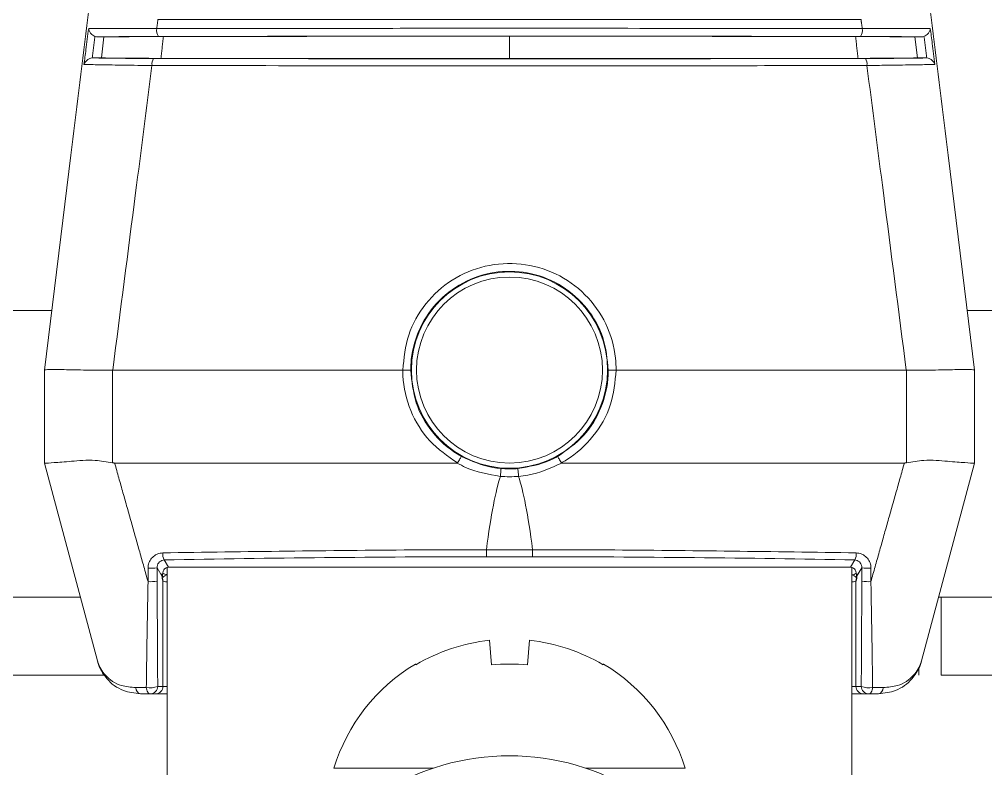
# Model space of a CAD drawing. Extents: x 16.7 to 113.1, y 4.5 to 84.5.
# Drawn here: x 106.314 to 107.613, y 39.331 to 40.338 of the extents above; entities that cross this region are included whole.
import ezdxf

# ---------------------------------------------------------------- set-up
doc = ezdxf.new("R2010")
doc.units = 0
doc.header["$MEASUREMENT"] = 0
doc.linetypes.add('SLD-SOLID', pattern=[0])
doc.layers.add('OBJECT', color=7, linetype='CONTINUOUS')

msp = doc.modelspace()

# ---------------------------------------------------------------- linework, layer by layer
at = {"layer": 'OBJECT', "linetype": 'SLD-SOLID', "lineweight": 15}
for p, q in [((106.4195, 40.3141), (106.4277, 40.3141)), ((106.4277, 40.3141), (106.4242, 40.2859)), ((107.5259, 40.3141), (107.5177, 40.3141)), ((107.5177, 40.3141), (107.5212, 40.2859)), ((106.4242, 40.2859), (106.4132, 40.2859)), ((107.5212, 40.2859), (107.5322, 40.2859)), ((106.3831, 40.1551), (106.3477, 39.8665)), ((107.5623, 40.1551), (107.5977, 39.8665)), ((106.3575, 39.9465), (105.9127, 39.9465)), ((107.5879, 39.9465), (107.6277, 39.9465)), ((106.3477, 39.8665), (106.3477, 39.7415)), ((106.3477, 39.8665), (106.3477, 39.8665)), ((106.4392, 39.742), (106.4392, 39.8665)), ((106.4394, 39.8665), (106.8293, 39.8665)), ((106.8293, 39.8665), (106.8293, 39.8665)), ((107.506, 39.8665), (107.1161, 39.8665)), ((107.1161, 39.8665), (107.1161, 39.8665)), ((107.5061, 39.742), (107.5061, 39.8665)), ((107.5977, 39.8665), (107.5977, 39.7415)), ((107.5977, 39.8665), (107.5977, 39.8665)), ((106.3477, 39.7415), (106.4188, 39.476)), ((106.3477, 39.7415), (106.3477, 39.7415)), ((106.442, 39.7415), (106.9024, 39.7415)), ((107.5034, 39.7415), (107.043, 39.7415)), ((107.5977, 39.7415), (107.5265, 39.476)), ((107.5977, 39.7415), (107.5977, 39.7415)), ((106.9416, 39.6251), (107.0038, 39.6251)), ((107.0037, 39.6157), (106.9416, 39.6157)), ((106.499, 39.6009), (106.5061, 39.5891)), ((106.5146, 39.6016), (106.5087, 39.6114)), ((106.5127, 39.25), (106.5127, 39.6013)), ((106.5169, 39.6016), (106.5146, 39.6016)), ((106.5147, 39.6015), (106.5146, 39.6016)), ((106.5169, 39.6016), (107.4285, 39.6016)), ((106.5169, 39.6015), (106.5169, 39.6016)), ((106.5169, 39.6015), (107.4285, 39.6015)), ((107.4308, 39.6016), (107.4285, 39.6016)), ((107.4285, 39.6015), (107.4285, 39.6016)), ((107.4307, 39.6015), (107.4308, 39.6016)), ((107.4308, 39.6016), (107.4367, 39.6114)), ((107.4327, 39.6013), (107.4327, 39.25)), ((107.4463, 39.6009), (107.4393, 39.5891)), ((106.5061, 39.5891), (106.5061, 39.5867)), ((106.5073, 39.5961), (106.5071, 39.5965)), ((107.4381, 39.5961), (107.4383, 39.5965)), ((107.4393, 39.5891), (107.4393, 39.5867)), ((106.5062, 39.5848), (106.5069, 39.5835)), ((106.5069, 39.5835), (106.5069, 39.4415)), ((107.4392, 39.5848), (107.4384, 39.5835)), ((107.4384, 39.5835), (107.4384, 39.4415)), ((105.9127, 39.5615), (106.3959, 39.5615)), ((107.5495, 39.5615), (107.6277, 39.5615)), ((107.5527, 39.5615), (107.5527, 39.4565)), ((106.9484, 39.4706), (106.9459, 39.5036)), ((106.9995, 39.5036), (106.997, 39.4706)), ((106.8462, 39.4716), (106.8469, 39.4706)), ((107.0984, 39.4706), (107.0992, 39.4716)), ((107.5227, 39.4655), (107.5227, 39.4565)), ((105.9127, 39.4565), (106.4289, 39.4565)), ((107.5527, 39.4565), (107.6277, 39.4565)), ((106.4899, 39.4315), (106.497, 39.4315)), ((106.497, 39.4315), (106.5126, 39.4315)), ((106.5069, 39.4415), (106.4999, 39.4415)), ((106.5127, 39.4415), (106.5069, 39.4415)), ((107.4327, 39.4415), (107.4384, 39.4415)), ((107.4484, 39.4315), (107.4328, 39.4315)), ((107.4384, 39.4415), (107.4455, 39.4415)), ((107.4555, 39.4315), (107.4484, 39.4315)), ((106.7367, 39.3315), (106.87, 39.3315)), ((107.0754, 39.3315), (107.2087, 39.3315))]:
    msp.add_line(p, q, dxfattribs=at)
at = {"layer": 'OBJECT', "linetype": 'SLD-SOLID', "lineweight": 15, "flags": 128}
for points in [[(106.5147, 39.6015), (106.5152, 39.6015), (106.5169, 39.6015)], [(107.4285, 39.6015), (107.4291, 39.6015), (107.4307, 39.6015)], [(106.4846, 39.4401), (106.4848, 39.4383), (106.4852, 39.4367), (106.4857, 39.4352), (106.4864, 39.4339), (106.4871, 39.4329), (106.488, 39.4321), (106.4889, 39.4316), (106.4899, 39.4315)], [(107.4608, 39.4401), (107.4606, 39.4383), (107.4602, 39.4367), (107.4597, 39.4352), (107.459, 39.4339), (107.4582, 39.4329), (107.4574, 39.4321), (107.4565, 39.4316), (107.4555, 39.4315)]]:
    msp.add_lwpolyline(points, dxfattribs=at)
at = {"layer": 'OBJECT', "linetype": 'SLD-SOLID', "lineweight": 15}
for radius in [0.1319, 0.125]:
    msp.add_circle((106.9727, 39.8665), radius, dxfattribs=at)
for centre, radius, start, end in [((106.513, 40.3227), 0.0146, 169.8673, 212.9847), ((107.4324, 40.3227), 0.0146, 327.0153, 10.1327), ((106.5049, 40.2778), 0.0128, 144.9657, 189.4343), ((107.4405, 40.2778), 0.0128, 350.5657, 35.0343), ((106.9727, 39.8661), 0.1429, 265.1062, 274.8938), ((106.5219, 39.6193), 0.0153, 174.0042, 210.7861), ((107.4235, 39.6193), 0.0153, 329.2139, 5.9958), ((106.4901, 39.6681), 0.0678, 267.3199, 277.6132), ((107.4553, 39.6681), 0.0678, 262.3868, 272.6801), ((106.497, 39.5835), 0.00992, 359.7306, 23.3477), ((106.5118, 39.5989), 0.0072, 226.1304, 273.8953), ((107.4334, 39.5989), 0.00733, 262.3717, 315.0105), ((107.4484, 39.5835), 0.00992, 156.6523, 180.2694), ((106.4901, 39.65), 0.0678, 267.3197, 277.6131), ((107.4553, 39.65), 0.0678, 262.3869, 272.6803), ((106.9727, 39.2581), 0.2469, 96.217, 120.6029), ((106.9727, 39.2581), 0.2469, 59.3971, 83.783), ((106.9727, 39.2598), 0.2466, 120.8571, 163.1157), ((106.9727, 39.1623), 0.3092, 85.4883, 94.5117), ((106.9727, 39.2598), 0.2466, 16.8843, 59.1429), ((106.4785, 39.4394), 0.00813, 177.5728, 257.8037), ((106.4896, 39.4692), 0.0296, 260.2216, 290.3044), ((106.4899, 39.4415), 0.00999, 270.0393, 0.0393), ((106.497, 39.4415), 0.00999, 270.0393, 0.0393), ((107.4484, 39.4415), 0.00999, 179.9607, 269.9607), ((107.4558, 39.4692), 0.0296, 249.6956, 279.7784), ((107.4555, 39.4415), 0.00999, 179.9607, 269.9607), ((107.4669, 39.4394), 0.00813, 282.1963, 2.4272), ((106.9727, 39.0253), 0.323, 57.4319, 122.5681)]:
    msp.add_arc(centre, radius, start, end, dxfattribs=at)
for centre, major_axis, ratio, start_param, end_param in [((106.9727, 40.2958), (2.217, 0), 0.008727, 1.356281, 1.785312), ((106.9727, 40.3041), (2.2176, 0), 0.008727, 4.494993, 4.929785), ((106.9727, 18.6483), (0, 21.0932), 0.014063, 0.04112, 0.105082), ((106.9727, 18.6483), (0, 21.0932), 0.014063, 6.178103, 6.242065), ((106.9727, 39.4212), (2.2237, 0), 0.08749, 1.584758, 1.780996), ((106.9727, 39.4212), (2.2237, 0), 0.08749, 1.360597, 1.556834), ((106.4937, 39.5723), (0.008, 0.0234), 0.411517, 5.505747, 5.879758), ((106.5036, 39.5723), (0.002, 0.016), 0.100662, 5.612594, 6.085295), ((106.5124, 39.5953), (0.004, 0.0117), 0.411517, 1.643899, 2.265463), ((107.433, 39.5953), (-0.004, 0.0117), 0.411517, 4.017722, 4.639287), ((107.4418, 39.5723), (-0.002, 0.016), 0.100662, 0.19789, 0.670591), ((107.4517, 39.5723), (-0.008, 0.0234), 0.411517, 0.403428, 0.777439), ((106.5219, 39.5836), (0.015, 0), 0.145814, 3.193953, 4.049202), ((107.4235, 39.5836), (0.015, 0), 0.145814, 5.375576, 6.230825)]:
    msp.add_ellipse(centre, major_axis=major_axis, ratio=ratio, start_param=start_param, end_param=end_param, dxfattribs=at)
for points, knots in [([(106.4704, 40.8616), (106.4697, 40.8559), (106.4661, 40.8274), (106.4514, 40.7081), (106.4229, 40.4783), (106.3974, 40.2712), (106.3831, 40.1551)], [0, 0, 0, 0, 0.024148, 0.120739, 0.507103, 1, 1, 1, 1]), ([(107.475, 40.8616), (107.4757, 40.8559), (107.4793, 40.8274), (107.494, 40.7081), (107.5225, 40.4783), (107.548, 40.2712), (107.5623, 40.1551)], [0, 0, 0, 0, 0.024148, 0.120739, 0.507103, 1, 1, 1, 1]), ([(107.4451, 40.3377), (107.4386, 40.3377), (107.406, 40.3377), (107.2681, 40.3374), (107.047, 40.3373), (106.7623, 40.3373), (106.588, 40.3376), (106.5002, 40.3377)], [0, 0, 0, 0, 0.0210185, 0.1051055, 0.4422768, 0.7191469, 1, 1, 1, 1]), ([(106.4008, 40.2772), (106.4017, 40.2838), (106.4038, 40.2998), (106.4058, 40.3159), (106.4071, 40.3253)], [0, 0, 0, 0, 0.412557, 1, 1, 1, 1]), ([(106.4071, 40.3253), (106.4077, 40.3253), (106.41, 40.3254), (106.4186, 40.3255), (106.4387, 40.3256), (106.4686, 40.3255), (106.4901, 40.3253), (106.4986, 40.3253)], [0, 0, 0, 0, 0.059553, 0.208066, 0.505163, 0.802607, 1, 1, 1, 1]), ([(106.4071, 40.3253), (106.4071, 40.3252), (106.4072, 40.3241), (106.4079, 40.3217), (106.4099, 40.3187), (106.4126, 40.3163), (106.4146, 40.3153), (106.4155, 40.3148)], [0, 0, 0, 0, 0.007977, 0.2991, 0.602917, 0.800702, 1, 1, 1, 1]), ([(106.4195, 40.3141), (106.4183, 40.3142), (106.4169, 40.3143), (106.4157, 40.3148), (106.4155, 40.3148)], [0, 0, 0, 0, 0.904059, 1, 1, 1, 1]), ([(106.5008, 40.3147), (106.4889, 40.3147), (106.4652, 40.3146), (106.4356, 40.3144), (106.425, 40.3142), (106.4195, 40.3141)], [0, 0, 0, 0, 0.327832, 0.655734, 1, 1, 1, 1]), ([(106.5075, 40.3146), (106.4946, 40.3146), (106.4687, 40.3145), (106.4423, 40.3143), (106.4314, 40.3142), (106.4277, 40.3141)], [0, 0, 0, 0, 0.396562, 0.793191, 1, 1, 1, 1]), ([(106.4986, 40.3253), (106.5052, 40.3253), (106.5377, 40.3253), (106.6756, 40.3256), (106.8973, 40.3257), (107.1831, 40.3257), (107.3584, 40.3254), (107.4468, 40.3253)], [0, 0, 0, 0, 0.020946, 0.104745, 0.440757, 0.718361, 1, 1, 1, 1]), ([(106.5075, 40.3146), (106.6008, 40.3148), (106.7547, 40.315), (106.9111, 40.315), (106.9727, 40.3151)], [0, 0, 0, 0, 0.605766, 1, 1, 1, 1]), ([(107.4379, 40.3146), (107.3446, 40.3148), (107.1906, 40.315), (107.0343, 40.315), (106.9727, 40.3151)], [0, 0, 0, 0, 0.605766, 1, 1, 1, 1]), ([(107.4379, 40.3146), (107.4508, 40.3146), (107.4767, 40.3145), (107.5031, 40.3143), (107.514, 40.3142), (107.5177, 40.3141)], [0, 0, 0, 0, 0.3965623, 0.7931909, 1, 1, 1, 1]), ([(107.5259, 40.3141), (107.5208, 40.3142), (107.5107, 40.3144), (107.4818, 40.3146), (107.4573, 40.3147), (107.4446, 40.3147)], [0, 0, 0, 0, 0.324373, 0.64869, 1, 1, 1, 1]), ([(107.4468, 40.3253), (107.4532, 40.3253), (107.4728, 40.3255), (107.502, 40.3256), (107.5249, 40.3255), (107.5349, 40.3254), (107.5377, 40.3253), (107.5383, 40.3253)], [0, 0, 0, 0, 0.1485033, 0.4485957, 0.7482556, 0.9404445, 1, 1, 1, 1]), ([(107.5298, 40.3148), (107.5287, 40.3145), (107.5274, 40.3141), (107.5261, 40.3141), (107.5259, 40.3141)], [0, 0, 0, 0, 0.843628, 1, 1, 1, 1]), ([(107.5298, 40.3148), (107.5308, 40.3153), (107.5328, 40.3163), (107.5355, 40.3187), (107.5375, 40.3217), (107.5382, 40.3241), (107.5383, 40.3252), (107.5383, 40.3253)], [0, 0, 0, 0, 0.199298, 0.397083, 0.7009, 0.992023, 1, 1, 1, 1]), ([(107.5383, 40.3253), (107.5392, 40.3187), (107.5413, 40.3026), (107.5433, 40.2866), (107.5445, 40.2772)], [0, 0, 0, 0, 0.412557, 1, 1, 1, 1]), ([(106.4118, 40.2858), (106.4107, 40.2855), (106.4083, 40.285), (106.4049, 40.283), (106.4023, 40.2803), (106.4012, 40.2782), (106.4008, 40.2772), (106.4008, 40.2772)], [0, 0, 0, 0, 0.192792, 0.429646, 0.749305, 0.992256, 1, 1, 1, 1]), ([(106.4922, 40.2757), (106.4858, 40.2758), (106.4663, 40.276), (106.4371, 40.2764), (106.4141, 40.2768), (106.4042, 40.2771), (106.4015, 40.2772), (106.4008, 40.2772)], [0, 0, 0, 0, 0.147376, 0.444496, 0.741154, 0.940222, 1, 1, 1, 1]), ([(106.4118, 40.2858), (106.4118, 40.2858), (106.4123, 40.2858), (106.4127, 40.2858), (106.4132, 40.2859)], [0, 0, 0, 0, 0.020265, 1, 1, 1, 1]), ([(106.4132, 40.2859), (106.4181, 40.2858), (106.4278, 40.2856), (106.4566, 40.2853), (106.4813, 40.2852), (106.4944, 40.2852)], [0, 0, 0, 0, 0.3208624, 0.641681, 1, 1, 1, 1]), ([(106.4242, 40.2859), (106.4317, 40.2858), (106.4468, 40.2856), (106.4769, 40.2854), (106.497, 40.2853), (106.5043, 40.2853)], [0, 0, 0, 0, 0.3900041, 0.7799553, 1, 1, 1, 1]), ([(106.4394, 39.8665), (106.4497, 39.9458), (106.4673, 40.0822), (106.4849, 40.2186), (106.4922, 40.2757)], [0, 0, 0, 0, 0.5814492, 1, 1, 1, 1]), ([(107.4531, 40.2757), (107.4466, 40.2757), (107.4141, 40.2757), (107.2763, 40.2754), (107.0525, 40.2752), (106.7623, 40.2753), (106.5827, 40.2756), (106.4922, 40.2757)], [0, 0, 0, 0, 0.020664, 0.10333, 0.434805, 0.715264, 1, 1, 1, 1]), ([(106.9727, 40.2849), (106.8939, 40.2849), (106.7364, 40.2849), (106.5816, 40.2852), (106.5043, 40.2853)], [0, 0, 0, 0, 0.500491, 1, 1, 1, 1]), ([(106.9727, 40.2849), (107.0515, 40.2849), (107.209, 40.2849), (107.3638, 40.2852), (107.4411, 40.2853)], [0, 0, 0, 0, 0.500491, 1, 1, 1, 1]), ([(107.5212, 40.2859), (107.5136, 40.2858), (107.4985, 40.2856), (107.4685, 40.2854), (107.4484, 40.2853), (107.4411, 40.2853)], [0, 0, 0, 0, 0.390004, 0.779955, 1, 1, 1, 1]), ([(107.451, 40.2852), (107.4628, 40.2852), (107.4865, 40.2853), (107.5162, 40.2855), (107.5267, 40.2857), (107.5322, 40.2859)], [0, 0, 0, 0, 0.324207, 0.64849, 1, 1, 1, 1]), ([(107.5445, 40.2772), (107.5439, 40.2772), (107.5417, 40.2771), (107.5335, 40.2769), (107.5137, 40.2765), (107.4839, 40.2761), (107.4621, 40.2758), (107.4531, 40.2757)], [0, 0, 0, 0, 0.059775, 0.207161, 0.501412, 0.795934, 1, 1, 1, 1]), ([(107.506, 39.8665), (107.4957, 39.9458), (107.4781, 40.0822), (107.4605, 40.2186), (107.4531, 40.2757)], [0, 0, 0, 0, 0.581449, 1, 1, 1, 1]), ([(107.5445, 40.2772), (107.5445, 40.2772), (107.5442, 40.2782), (107.5431, 40.2803), (107.5405, 40.283), (107.537, 40.285), (107.5347, 40.2855), (107.5336, 40.2858)], [0, 0, 0, 0, 0.007744, 0.250695, 0.570354, 0.807208, 1, 1, 1, 1]), ([(106.8293, 39.8665), (106.8308, 39.8825), (106.8339, 39.9144), (106.8583, 39.9571), (106.8943, 39.9897), (106.9395, 40.0086), (106.9886, 40.0116), (107.0359, 39.9981), (107.0761, 39.9698), (107.1044, 39.9298), (107.1152, 39.8931), (107.1159, 39.8718), (107.1161, 39.8665)], [0, 0, 0, 0, 0.1065473, 0.2130922, 0.3197632, 0.426916, 0.5344991, 0.6422673, 0.7499596, 0.8573108, 0.9641558, 1, 1, 1, 1]), ([(107.1054, 39.8662), (107.104, 39.8811), (107.1011, 39.911), (107.0783, 39.9507), (107.0447, 39.981), (107.0027, 39.9984), (106.9573, 40.0008), (106.9137, 39.9882), (106.8767, 39.9618), (106.8507, 39.9247), (106.8408, 39.8908), (106.8401, 39.8711), (106.8399, 39.8662)], [0, 0, 0, 0, 0.107261, 0.214528, 0.321699, 0.428911, 0.536129, 0.643313, 0.750517, 0.857741, 0.964919, 1, 1, 1, 1]), ([(106.3477, 39.8665), (106.3491, 39.8668), (106.3518, 39.8673), (106.3726, 39.8672), (106.4023, 39.8664), (106.4272, 39.8664), (106.4392, 39.8665)], [0, 0, 0, 0, 0.253584, 0.507165, 0.760847, 1, 1, 1, 1]), ([(106.8293, 39.8665), (106.8304, 39.8665), (106.8327, 39.8665), (106.8358, 39.8664), (106.8382, 39.8664), (106.8395, 39.8663), (106.8399, 39.8663), (106.8399, 39.8662), (106.8399, 39.8662)], [0, 0, 0, 0, 0.208439, 0.416877, 0.625339, 0.83387, 0.967124, 1, 1, 1, 1]), ([(106.903, 39.7417), (106.8897, 39.7508), (106.8632, 39.7691), (106.8377, 39.8112), (106.8297, 39.8454), (106.8294, 39.8639), (106.8293, 39.8665)], [0, 0, 0, 0, 0.315107, 0.632944, 0.949791, 1, 1, 1, 1]), ([(106.8399, 39.8662), (106.8414, 39.8513), (106.8444, 39.8215), (106.8673, 39.7818), (106.8914, 39.7601), (106.9062, 39.7516), (106.908, 39.7505)], [0, 0, 0, 0, 0.31781, 0.635605, 0.953792, 1, 1, 1, 1]), ([(107.0374, 39.7505), (107.0497, 39.759), (107.0744, 39.7762), (107.0978, 39.8155), (107.1051, 39.8471), (107.1054, 39.8641), (107.1054, 39.8662)], [0, 0, 0, 0, 0.318291, 0.636578, 0.954854, 1, 1, 1, 1]), ([(107.1161, 39.8665), (107.1145, 39.8505), (107.1114, 39.8185), (107.0868, 39.776), (107.0608, 39.7523), (107.0447, 39.743), (107.0424, 39.7417)], [0, 0, 0, 0, 0.315568, 0.631102, 0.947588, 1, 1, 1, 1]), ([(107.1054, 39.8662), (107.1054, 39.8662), (107.1055, 39.8663), (107.1058, 39.8663), (107.1072, 39.8664), (107.1096, 39.8664), (107.1127, 39.8665), (107.1149, 39.8665), (107.1161, 39.8665)], [0, 0, 0, 0, 0.032876, 0.16613, 0.374661, 0.583123, 0.791561, 1, 1, 1, 1]), ([(107.5977, 39.8665), (107.5963, 39.8668), (107.5936, 39.8673), (107.5728, 39.8672), (107.5431, 39.8664), (107.5182, 39.8664), (107.5061, 39.8665)], [0, 0, 0, 0, 0.253584, 0.507165, 0.760847, 1, 1, 1, 1]), ([(106.3477, 39.7415), (106.3479, 39.7414), (106.3487, 39.7412), (106.3587, 39.742), (106.3825, 39.7436), (106.4112, 39.7467), (106.4314, 39.7433), (106.4392, 39.742)], [0, 0, 0, 0, 0.097508, 0.351331, 0.599304, 0.843154, 1, 1, 1, 1]), ([(106.903, 39.7417), (106.9035, 39.7427), (106.9046, 39.7446), (106.9061, 39.7473), (106.9073, 39.7493), (106.9078, 39.7502), (106.908, 39.7504), (106.908, 39.7505), (106.908, 39.7505)], [0, 0, 0, 0, 0.214952, 0.429904, 0.644864, 0.85984, 0.951436, 1, 1, 1, 1]), ([(106.908, 39.7505), (106.9218, 39.7443), (106.939, 39.7366), (106.9576, 39.7346), (106.9614, 39.7342)], [0, 0, 0, 0, 0.796377, 1, 1, 1, 1]), ([(106.984, 39.7342), (106.9988, 39.7367), (107.0175, 39.7399), (107.034, 39.7487), (107.0374, 39.7505)], [0, 0, 0, 0, 0.796377, 1, 1, 1, 1]), ([(107.0374, 39.7505), (107.0374, 39.7505), (107.0374, 39.7504), (107.0376, 39.7502), (107.0381, 39.7493), (107.0393, 39.7473), (107.0408, 39.7446), (107.0419, 39.7427), (107.0424, 39.7417)], [0, 0, 0, 0, 0.048564, 0.14016, 0.355136, 0.570096, 0.785048, 1, 1, 1, 1]), ([(107.5977, 39.7415), (107.5975, 39.7414), (107.5967, 39.7412), (107.5867, 39.742), (107.5629, 39.7436), (107.5342, 39.7467), (107.514, 39.7433), (107.5061, 39.742)], [0, 0, 0, 0, 0.097508, 0.351331, 0.599304, 0.843154, 1, 1, 1, 1]), ([(106.9024, 39.7415), (106.9025, 39.7415), (106.9026, 39.7415), (106.9028, 39.7415), (106.9029, 39.7416), (106.9029, 39.7417), (106.903, 39.7417)], [0, 0, 0, 0, 0.344879, 0.691965, 0.85965, 1, 1, 1, 1]), ([(106.9605, 39.7237), (106.9444, 39.7264), (106.9241, 39.7299), (106.9061, 39.7395), (106.9024, 39.7415)], [0, 0, 0, 0, 0.79181, 1, 1, 1, 1]), ([(106.9605, 39.7237), (106.9606, 39.7248), (106.9608, 39.727), (106.961, 39.7301), (106.9612, 39.7325), (106.9613, 39.7336), (106.9614, 39.7341), (106.9614, 39.7341), (106.9614, 39.7342)], [0, 0, 0, 0, 0.209939, 0.419878, 0.629817, 0.839756, 0.898241, 1, 1, 1, 1]), ([(106.9614, 39.7342), (106.9681, 39.7338), (106.9756, 39.7335), (106.9832, 39.7341), (106.984, 39.7342)], [0, 0, 0, 0, 0.886118, 1, 1, 1, 1]), ([(106.984, 39.7342), (106.984, 39.7341), (106.984, 39.7341), (106.984, 39.7336), (106.9841, 39.7325), (106.9843, 39.7301), (106.9846, 39.727), (106.9848, 39.7248), (106.9849, 39.7237)], [0, 0, 0, 0, 0.101759, 0.160244, 0.370183, 0.580122, 0.790061, 1, 1, 1, 1]), ([(107.043, 39.7415), (107.0281, 39.7348), (107.0094, 39.7263), (106.9891, 39.7241), (106.9849, 39.7237)], [0, 0, 0, 0, 0.791837, 1, 1, 1, 1]), ([(107.0424, 39.7417), (107.0424, 39.7417), (107.0425, 39.7416), (107.0426, 39.7415), (107.0428, 39.7415), (107.043, 39.7415), (107.043, 39.7415)], [0, 0, 0, 0, 0.159851, 0.363921, 0.750554, 1, 1, 1, 1]), ([(106.5066, 39.6209), (106.5044, 39.6206), (106.4998, 39.62), (106.4938, 39.6163), (106.4893, 39.611), (106.4872, 39.6053), (106.487, 39.6017), (106.4869, 39.6004)], [0, 0, 0, 0, 0.2190622, 0.4380201, 0.659218, 0.8799994, 1, 1, 1, 1]), ([(106.9416, 39.6251), (106.9349, 39.6251), (106.9016, 39.6251), (106.7556, 39.6246), (106.6179, 39.6225), (106.5066, 39.6209)], [0, 0, 0, 0, 0.045653, 0.228294, 1, 1, 1, 1]), ([(106.9416, 39.6251), (106.9416, 39.624), (106.9416, 39.6218), (106.9416, 39.6189), (106.9416, 39.6168), (106.9416, 39.6159), (106.9416, 39.6157), (106.9416, 39.6157)], [0, 0, 0, 0, 0.235917, 0.471833, 0.707753, 0.925415, 1, 1, 1, 1]), ([(107.0038, 39.6251), (107.0038, 39.624), (107.0038, 39.6218), (107.0038, 39.6189), (107.0038, 39.6168), (107.0038, 39.6159), (107.0037, 39.6157), (107.0037, 39.6157)], [0, 0, 0, 0, 0.235917, 0.471833, 0.707753, 0.925415, 1, 1, 1, 1]), ([(107.0038, 39.6251), (107.0105, 39.6251), (107.0438, 39.6251), (107.1898, 39.6246), (107.3275, 39.6225), (107.4388, 39.6209)], [0, 0, 0, 0, 0.045653, 0.228294, 1, 1, 1, 1]), ([(107.4388, 39.6209), (107.441, 39.6206), (107.4456, 39.62), (107.4516, 39.6163), (107.4561, 39.611), (107.4582, 39.6053), (107.4584, 39.6017), (107.4585, 39.6004)], [0, 0, 0, 0, 0.219062, 0.43802, 0.659218, 0.879999, 1, 1, 1, 1]), ([(106.499, 39.6009), (106.4991, 39.6021), (106.4994, 39.6045), (106.5011, 39.6077), (106.5038, 39.6101), (106.5065, 39.6112), (106.5082, 39.6114), (106.5087, 39.6114)], [0, 0, 0, 0, 0.219004, 0.437501, 0.669165, 0.907193, 1, 1, 1, 1]), ([(106.5146, 39.6016), (106.5141, 39.6015), (106.5128, 39.6014), (106.5107, 39.6006), (106.5085, 39.599), (106.5076, 39.5974), (106.5071, 39.5965)], [0, 0, 0, 0, 0.116463, 0.269448, 0.542695, 1, 1, 1, 1]), ([(107.4308, 39.6016), (107.4313, 39.6015), (107.4326, 39.6014), (107.4346, 39.6006), (107.4369, 39.599), (107.4378, 39.5974), (107.4383, 39.5965)], [0, 0, 0, 0, 0.116463, 0.269448, 0.542695, 1, 1, 1, 1]), ([(107.4463, 39.6009), (107.4462, 39.6021), (107.446, 39.6045), (107.4443, 39.6077), (107.4416, 39.6101), (107.4389, 39.6112), (107.4372, 39.6114), (107.4367, 39.6114)], [0, 0, 0, 0, 0.219004, 0.437501, 0.669165, 0.907193, 1, 1, 1, 1]), ([(106.5059, 39.588), (106.5061, 39.5881), (106.5067, 39.5882), (106.5098, 39.5899), (106.5119, 39.5917), (106.5126, 39.5916), (106.5127, 39.5915)], [0, 0, 0, 0, 0.276385, 0.561762, 0.909296, 1, 1, 1, 1]), ([(107.4395, 39.588), (107.4393, 39.5881), (107.4387, 39.5882), (107.4356, 39.5899), (107.4335, 39.5917), (107.4328, 39.5916), (107.4327, 39.5915)], [0, 0, 0, 0, 0.276385, 0.561762, 0.909296, 1, 1, 1, 1]), ([(106.4869, 39.5823), (106.4868, 39.5756), (106.4862, 39.5423), (106.4853, 39.4948), (106.4848, 39.4543), (106.4846, 39.4401)], [0, 0, 0, 0, 0.139683, 0.698663, 1, 1, 1, 1]), ([(106.5061, 39.5867), (106.5061, 39.5864), (106.5061, 39.5858), (106.5062, 39.5852), (106.5062, 39.5849), (106.5062, 39.5848), (106.5062, 39.5848)], [0, 0, 0, 0, 0.441079, 0.822105, 0.939417, 1, 1, 1, 1]), ([(107.4393, 39.5867), (107.4392, 39.5864), (107.4392, 39.5858), (107.4392, 39.5852), (107.4392, 39.5849), (107.4392, 39.5848), (107.4392, 39.5848)], [0, 0, 0, 0, 0.441079, 0.822105, 0.939417, 1, 1, 1, 1]), ([(107.4584, 39.5823), (107.4586, 39.5756), (107.4592, 39.5423), (107.46, 39.4948), (107.4606, 39.4543), (107.4608, 39.4401)], [0, 0, 0, 0, 0.139683, 0.698663, 1, 1, 1, 1]), ([(106.4704, 39.4398), (106.4637, 39.4404), (106.4467, 39.4419), (106.4287, 39.4551), (106.4211, 39.4682), (106.419, 39.4753), (106.4189, 39.4759), (106.4188, 39.476)], [0, 0, 0, 0, 0.2447442, 0.626729, 0.9679276, 0.9961436, 1, 1, 1, 1]), ([(106.4188, 39.476), (106.4189, 39.4759), (106.4191, 39.4751), (106.4198, 39.4725), (106.4229, 39.464), (106.4319, 39.4496), (106.4504, 39.4348), (106.4688, 39.4325), (106.4768, 39.4315)], [0, 0, 0, 0, 0.00366, 0.034965, 0.112488, 0.381452, 0.732443, 1, 1, 1, 1]), ([(107.5265, 39.476), (107.5265, 39.4759), (107.5263, 39.4751), (107.5256, 39.4725), (107.5225, 39.464), (107.5134, 39.4496), (107.495, 39.4348), (107.4766, 39.4325), (107.4686, 39.4315)], [0, 0, 0, 0, 0.00366, 0.034965, 0.112488, 0.381452, 0.732443, 1, 1, 1, 1]), ([(107.475, 39.4398), (107.4817, 39.4404), (107.4987, 39.4419), (107.5167, 39.4551), (107.5243, 39.4682), (107.5264, 39.4753), (107.5265, 39.4759), (107.5265, 39.476)], [0, 0, 0, 0, 0.244744, 0.626729, 0.967928, 0.996144, 1, 1, 1, 1])]:
    msp.add_open_spline(points, degree=3, knots=knots, dxfattribs=at)
for points in [[(106.4986, 40.3253), (106.5002, 40.3377)], [(107.4468, 40.3253), (107.4451, 40.3377)], [(106.4155, 40.3148), (106.4118, 40.2858)], [(106.5043, 40.2853), (106.5075, 40.3146)], [(106.9727, 40.3151), (106.9727, 40.2849)], [(107.4411, 40.2853), (107.4379, 40.3146)], [(107.5336, 40.2858), (107.5298, 40.3148)], [(107.5322, 40.2859), (107.5336, 40.2858)], [(106.4392, 39.8665), (106.4394, 39.8665)], [(107.5061, 39.8665), (107.506, 39.8665)], [(106.442, 39.7415), (106.4392, 39.742)], [(106.4869, 39.5823), (106.442, 39.7415)], [(107.4584, 39.5823), (107.5034, 39.7415)], [(107.5034, 39.7415), (107.5061, 39.742)], [(106.9605, 39.7236), (106.9605, 39.7237)], [(106.9849, 39.7237), (106.9849, 39.7236)], [(106.9416, 39.6251), (106.9416, 39.6251)], [(107.0038, 39.6251), (107.0038, 39.6251)], [(106.4869, 39.6004), (106.4869, 39.5823)], [(106.4991, 39.5828), (106.499, 39.6009)], [(107.4463, 39.5828), (107.4463, 39.6009)], [(107.4585, 39.6004), (107.4584, 39.5823)], [(106.4999, 39.4415), (106.4991, 39.5828)], [(107.4455, 39.4415), (107.4463, 39.5828)], [(106.4846, 39.4401), (106.4704, 39.4398)], [(106.4768, 39.4315), (106.4899, 39.4315)], [(107.4686, 39.4315), (107.4555, 39.4315)], [(107.4608, 39.4401), (107.475, 39.4398)]]:
    msp.add_open_spline(points, degree=1, dxfattribs=at)

doc.saveas('drawing.dxf')
